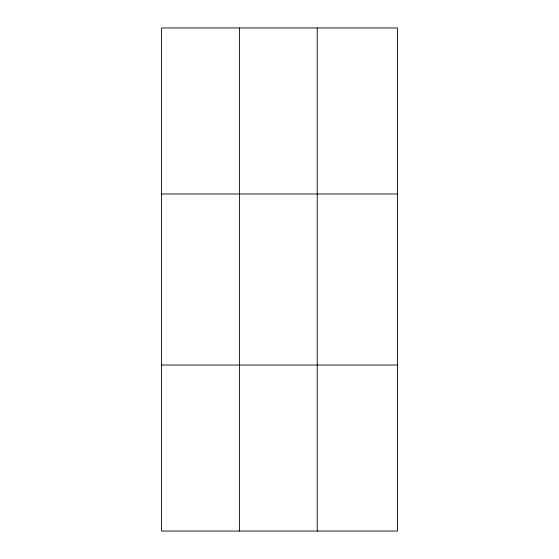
<?xml version="1.0" encoding="UTF-8"?>
<svg xmlns="http://www.w3.org/2000/svg" width="559" height="559" viewBox="0 0 559 559"><rect width="100%" height="100%" fill="white"/><g stroke="black" fill="none" stroke-linecap="round" stroke-linejoin="round"><path stroke-width="0.84" d="M239.392 27.95L239.392 531.05M317.246 27.95L317.246 531.05M161.53 193.973L397.47 193.973M161.53 365.027L397.47 365.027M397.47 448.038L397.47 531.05L161.53 531.05L161.53 27.95L397.47 27.95L397.47 448.038"/></g></svg>
